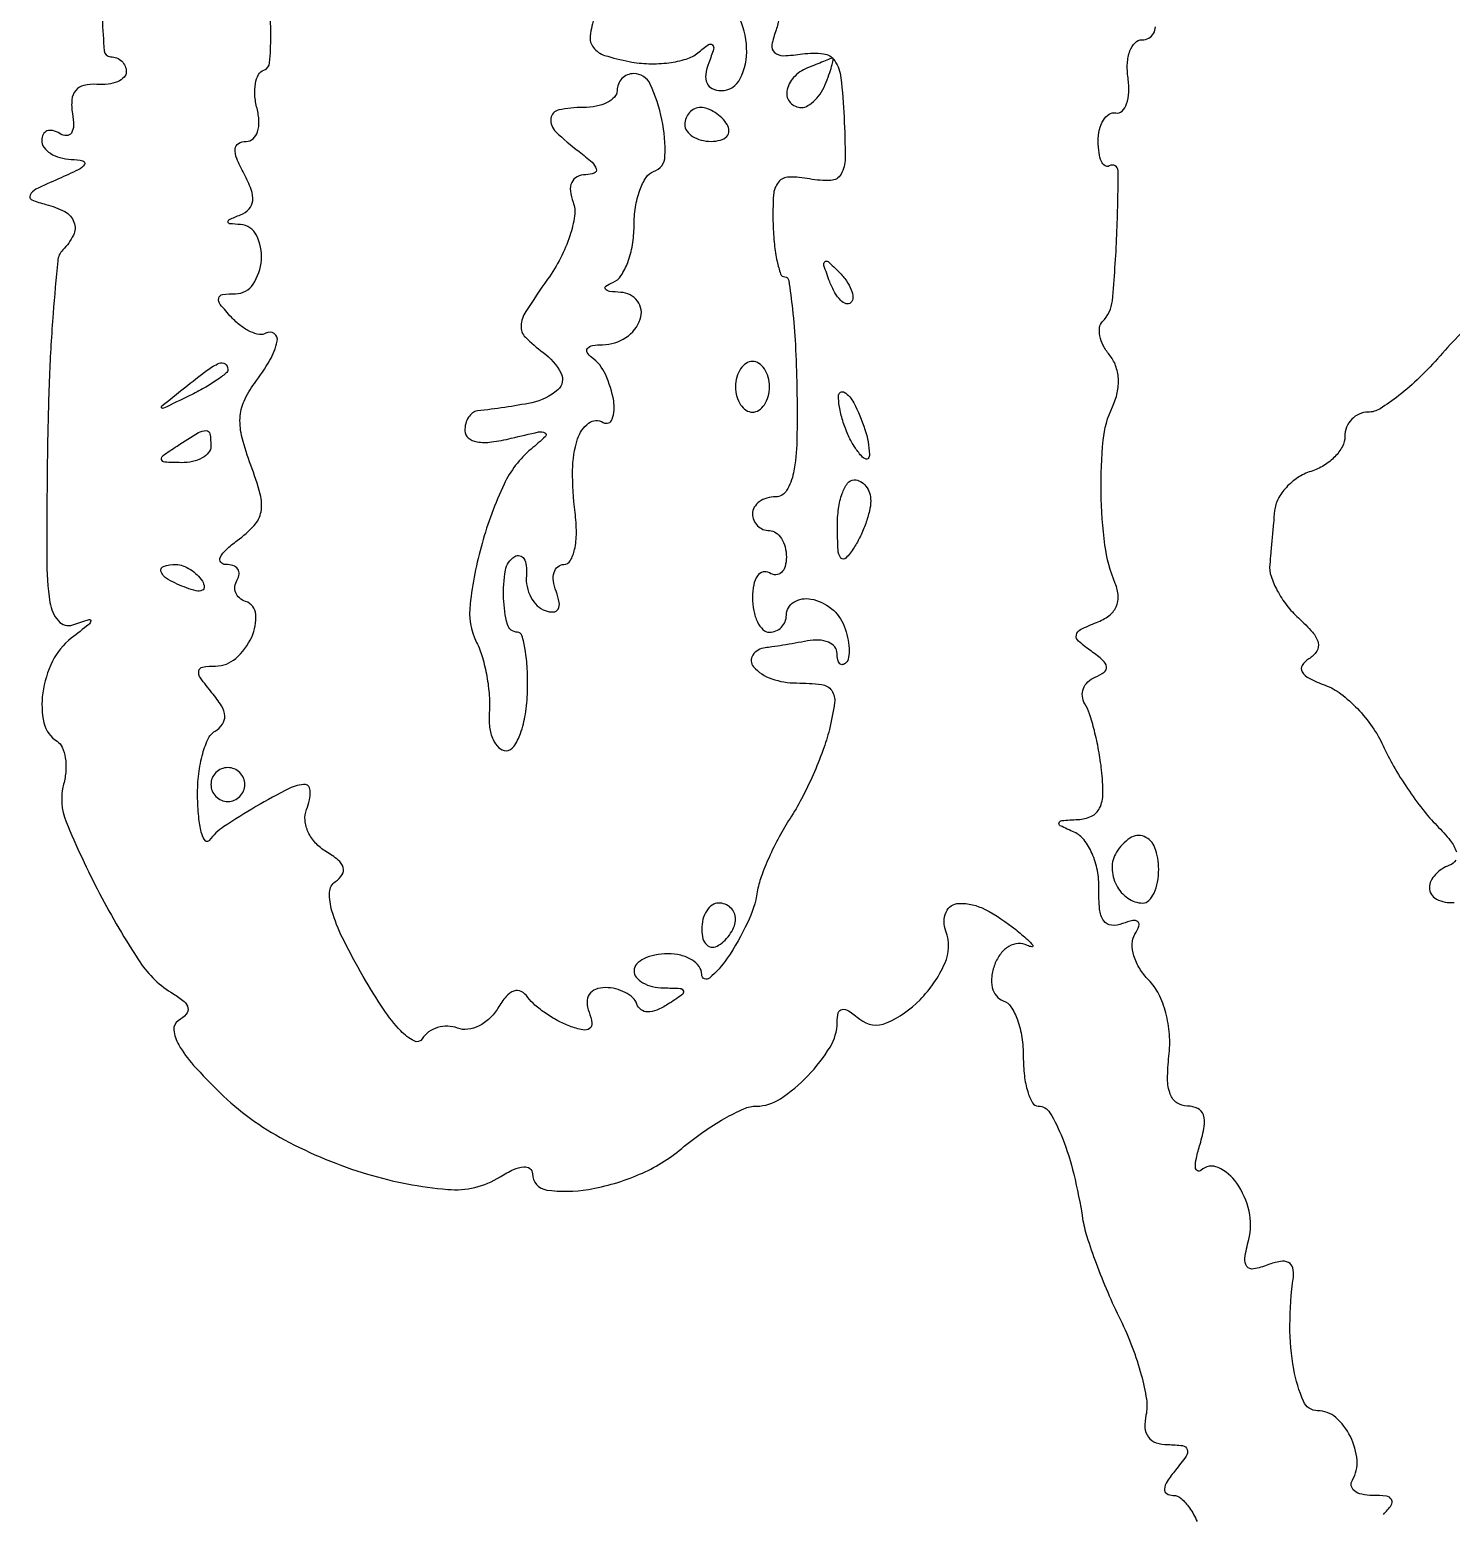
# Model space of a CAD drawing. Extents: x 254 to 922, y 86 to 1093.
# Drawn here: x 294.3 to 378.3, y 219.9 to 307.6 of the extents above; entities that cross this region are included whole.
import ezdxf

# ---------------------------------------------------------------- set-up
doc = ezdxf.new("R2010")
doc.units = 0

msp = doc.modelspace()

# ---------------------------------------------------------------- linework, layer by layer
for points in [[(298.466306, 310.123447, 0.004561), (298.693576, 306.356661, 0.394034), (299.075884, 306, -0.095138), (299.428617, 305.932271, -0.096943), (299.728541, 305.738889, -0.098808), (299.929322, 305.450295, -0.103081), (300, 305.111111, -0.19719), (299.865282, 304.782799, -0.097087), (299.485937, 304.524132, -0.072417), (298.919827, 304.373347, -0.04877), (298.25, 304.361111, 0.075155), (297.496527, 304.307654, 0.164672), (297.008709, 304.0104, 0.154267), (296.782462, 303.461542, 0.063706), (296.816882, 302.649648, -0.041047), (296.879873, 301.932099, -0.142837), (296.753365, 301.489221, -0.265314), (296.469844, 301.337949, -0.132014), (296.066882, 301.458665, 0.07605), (295.658888, 301.632012, 0.153277), (295.313396, 301.613258, 0.186717), (295.084671, 301.409555, 0.119061), (295, 301.059017, 0.159325), (295.133715, 300.650041, 0.092391), (295.514063, 300.292467, 0.075426), (296.080728, 300.039599, 0.058303), (296.75, 299.936614, -0.045787), (297.434386, 299.848729, -0.523332), (297.520777, 299.636936, -0.135869), (297.16306, 299.320825, -0.010714), (296, 298.784294, 0.010239), (294.659402, 298.167406, 0.16601), (294.31172, 297.82293, 0.437108), (294.419115, 297.540313, 0.036865), (295.25, 297.274356, -0.0649), (296.367855, 296.846295, -0.181878), (296.909115, 296.223729, -0.205161), (296.871511, 295.454966, -0.083196), (296.25, 294.58364, 0.173984), (295.945256, 293.938141, 0.004882), (295.674481, 290.826474, 0.009433), (295.458105, 287.111056, 0.006277), (295.343979, 282.846048, 0.00346), (295.29709, 276.404054, 0.035866), (295.486045, 273.760024, 0.143234), (295.986342, 272.662143, 0.307148), (296.843979, 272.431528, -0.00678), (297.798575, 272.747618, -0.544844), (297.899851, 272.663766, -0.196903), (297.786857, 272.460491, -0.003255), (296.75, 271.642211, 0.112396), (295.640969, 270.285639, 0.081092), (295.062044, 268.411819, 0.090157), (295.136644, 266.636934, 0.20151), (295.90612, 265.558021, -0.152926), (296.215903, 265.200313, -0.064457), (296.394468, 264.582794, -0.055414), (296.426511, 263.820968, -0.046809), (296.296156, 263.024501, 0.162911), (296.446075, 260.797119, 0.022978), (298.416542, 256.569288, 0.025226), (300.803735, 252.518502, 0.113482), (302.780098, 250.633167, -0.039035), (303.416108, 250.18498, -0.176159), (303.642197, 249.799251, -0.234291), (303.536468, 249.429979, -0.069633), (303.071569, 249.044232, 0.291468), (302.806443, 248.495378, 0.102219), (303.095416, 247.626149, 0.05204), (303.980023, 246.409493, 0.016827), (305.526501, 244.802809, 0.069936), (309.352281, 242.006376, 0.049976), (314.260246, 239.979293, 0.051757), (318.989279, 239.077711, 0.162204), (322.093511, 239.826326, -0.029946), (322.882718, 240.255805, -0.086023), (323.482228, 240.419709, -0.187095), (323.845816, 240.317256, -0.235785), (324, 240.008474, 0.374831), (324.841346, 239.043854, 0.076115), (327.30434, 239.082352, 0.059013), (330.331128, 239.970628, 0.074175), (332.817631, 241.5, -0.021889), (334.061552, 242.456943, -0.024351), (335.342087, 243.265625, -0.024686), (336.490209, 243.841944, -0.104341), (337.239368, 244, 0.149278), (338.646078, 244.429553, 0.053121), (340.272661, 245.79648, 0.053099), (341.584177, 247.487458, 0.139287), (342, 248.951185, -0.061193), (342.069251, 249.514909, -0.306543), (342.293955, 249.716581, -0.183591), (342.676311, 249.628423, -0.025751), (343.337417, 249.134932, 0.283488), (344.913676, 248.912409, 0.096644), (346.897191, 250.283793, 0.086961), (348.36399, 252.429199, 0.20079), (348.421281, 254.344543, -0.193026), (348.437905, 255.456148, -0.297007), (349.207097, 255.979072, -0.1257), (350.741315, 255.619131, -0.050255), (352.55887, 254.425843, -0.009613), (353.241429, 253.850223, -0.055094), (353.560531, 253.501371, -0.642067), (353.511237, 253.413398, -0.09727), (353.242937, 253.489225, 0.13306), (352.705453, 253.600865, 0.116641), (352.154818, 253.435348, 0.098758), (351.666759, 253.006325, 0.071722), (351.313027, 252.373352, 0.060321), (351.132435, 251.653839, 0.089581), (351.166942, 251.006636, 0.111722), (351.407975, 250.513309, 0.143995), (351.82009, 250.226637, -0.172855), (352.273486, 249.871781, -0.055547), (352.653401, 249.092095, -0.047777), (352.913101, 248.06192, -0.037884), (353, 246.916667, 0.028679), (353.06415, 245.799166, 0.044881), (353.25949, 244.856771, 0.056198), (353.543165, 244.197542, 0.269278), (353.883369, 244, -0.265046), (354.576232, 243.604968, -0.039544), (355.309641, 242.107381, -0.0347), (355.983673, 239.981084, -0.02051), (356.503968, 237.368687, 0.03825), (356.758661, 236.290829, 0.012097), (357.299017, 234.727021, 0.012001), (357.988116, 233.006189, 0.013056), (358.741095, 231.368687, -0.023646), (359.44032, 229.759161, -0.025108), (359.968861, 228.122364, -0.025762), (360.277875, 226.676983, -0.095606), (360.248645, 225.75, 0.071489), (360.188981, 225.00032, 0.144945), (360.390717, 224.449719, 0.152428), (360.85038, 224.115149, 0.081845), (361.549121, 224, -0.032476), (362.408316, 223.944135, -0.295405), (362.681048, 223.71239, -0.228534), (362.617675, 223.31299, -0.021507), (362, 222.5, 0.026516), (361.497888, 221.825196, 0.123785), (361.33736, 221.37192, 0.289329), (361.471846, 221.106656, 0.135392), (361.858503, 221, -0.182718), (362.326491, 220.823073, -0.060657), (362.822091, 220.265625, -0.050899), (363.267981, 219.456859, -0.039081)], [(338.564823, 308.309554, -0.067547), (338.393644, 307.583436, 0.048314), (338.150169, 306.7032, 0.257546), (338.306494, 306.248045, 0.195077), (338.824719, 306.058577, 0.028557), (339.961949, 306.163386, -0.068185), (341.187929, 306.179131, -0.220421), (341.862083, 305.759076, -0.118135), (342.223058, 304.753017, -0.014778), (342.40909, 302.425582, -0.011884), (342.473276, 299.998661, -0.128824), (342.229549, 299.05814, -0.260554), (341.626236, 298.687229, -0.057647), (340.370831, 298.779941, 0.048762), (339.154009, 298.891514, 0.225405), (338.534343, 298.592631, 0.156461), (338.240913, 297.830636, 0.021403), (338.216096, 296.104359, 0.018097), (338.293112, 294.914109, 0.029101), (338.454042, 293.91046, 0.028883), (338.663946, 293.166303, 0.317544), (338.90218, 292.995081, -0.370926), (339.1449, 292.782792, -0.007881), (339.360177, 291.083677, -0.014251), (339.532101, 288.985724, -0.008628), (339.621828, 286.495081, -0.009847), (339.618831, 283.30009, -0.0424), (339.419067, 281.411453, -0.088375), (339.017291, 280.364479, -0.262834), (338.371828, 280, 0.071218), (337.847571, 279.924946, 0.086591), (337.402974, 279.70625, 0.100314), (337.105741, 279.38134, 0.136076), (337, 279, 0.099038), (337.076342, 278.618362, 0.097945), (337.29375, 278.29375, 0.097945), (337.618362, 278.076342, 0.099038), (338, 278, -0.153634), (338.381379, 277.879982, -0.097988), (338.70625, 277.542039, -0.080552), (338.925455, 277.037096, -0.062283), (339, 276.440983, -0.066118), (338.926733, 275.889346, -0.138808), (338.70625, 275.521475, -0.191142), (338.379648, 275.392057, -0.139169), (338, 275.5, 0.202618), (337.621877, 275.558599, 0.181468), (337.29375, 275.33165, 0.104212), (337.071541, 274.804599, 0.047867), (337, 274.059017, 0.0466), (337.073608, 273.270941, 0.066561), (337.29375, 272.604836, 0.086673), (337.618015, 272.155423, 0.195654), (338, 272, 0.099038), (338.381638, 272.076342, 0.097945), (338.70625, 272.29375, 0.097945), (338.923658, 272.618362, 0.099038), (339, 273, -0.262999), (339.439533, 273.777818, -0.184077), (340.453133, 273.960186, -0.124093), (341.654666, 273.40479, -0.131877), (342.41655, 272.356872, -0.035758), (342.619301, 271.689446, -0.043552), (342.70807, 271.042623, -0.04919), (342.681697, 270.504412, -0.160901), (342.523539, 270.190205, -0.146096), (342.325459, 270.08321, -0.260504), (342.153789, 270.137172, -0.142362), (342.036227, 270.366486, -0.047764), (342, 270.744849, 0.17504), (341.861426, 271.128559, 0.119582), (341.485937, 271.407908, 0.089449), (340.919548, 271.536451, 0.05854), (340.25, 271.488027, -0.003281), (339.525, 271.354165, -0.003219), (338.79375, 271.228955, -0.003168), (338.151063, 271.127342, -0.012203), (337.75, 271.076511, 0.218413), (337.019088, 270.646552, 0.347846), (337.06073, 269.959305, 0.127933), (338.133148, 269.247017, 0.083141), (339.608408, 269, -0.030188), (341.079824, 268.911082, -0.212511), (341.680818, 268.551232, -0.191592), (341.850807, 267.837788, -0.024102), (341.540685, 266.25, -0.027759), (341.163588, 265.016047, -0.015943), (340.580734, 263.573438, -0.015894), (339.900568, 262.156869, -0.025457), (339.222225, 261, 0.022007), (338.571623, 259.907771, 0.018258), (337.974874, 258.693271, 0.018643), (337.509825, 257.538708, 0.046381), (337.282174, 256.657945, -0.072202), (336.710102, 254.83697, -0.035888), (335.504733, 252.733184, -0.069597), (334.457214, 251.565038, -0.638015), (334, 251.777494, 0.160582), (333.846278, 252.243792, 0.096612), (333.4125, 252.640889, 0.078171), (332.764876, 252.90909, 0.05922), (332, 253, 0.048028), (331.234582, 252.926307, 0.068025), (330.5875, 252.70625, 0.088204), (330.151477, 252.381882, 0.191087), (330, 252, 0.169824), (330.13386, 251.617251, 0.09332), (330.514063, 251.289252, 0.074289), (331.080571, 251.064679, 0.055145), (331.75, 250.984687, -0.011688), (332.728181, 250.953252, -0.326553), (332.914477, 250.800504, -0.312935), (332.829229, 250.569699, -0.01115), (332, 250.016733, -0.04187), (331.340408, 249.671552, -0.10205), (330.804716, 249.565723, -0.157817), (330.413845, 249.695863, -0.152335), (330.166667, 250.032046, 0.122581), (329.92637, 250.402366, 0.067792), (329.483676, 250.715663, 0.061121), (328.917131, 250.927887, 0.05915), (328.309678, 251, 0.087585), (327.729637, 250.897609, 0.159484), (327.355116, 250.603476, 0.156595), (327.222908, 250.14035, 0.083648), (327.342084, 249.550928, -0.054666), (327.510895, 248.909081, -0.280732), (327.373822, 248.584343, -0.212743), (326.975364, 248.50159, -0.034666), (326.199072, 248.727986, -0.035103), (325.492232, 249.0464, -0.027412), (324.773416, 249.485368, -0.028111), (324.14691, 249.970852, -0.058544), (323.731704, 250.427058, 0.119378), (323.332443, 250.771444, 0.207313), (322.903001, 250.799514, 0.132564), (322.443348, 250.480197, 0.041761), (321.955257, 249.791533, -0.069628), (321.467075, 249.178033, -0.074846), (320.840107, 248.739629, -0.083315), (320.175132, 248.537887, -0.124314), (319.574704, 248.609707, 0.085997), (318.996602, 248.723789, 0.079101), (318.395791, 248.642421, 0.081415), (317.864973, 248.382754, 0.100283), (317.488588, 247.981535, -0.394623), (316.99918, 247.848457, -0.081669), (316.219515, 248.440184, -0.043076), (315.200522, 249.719747, -0.016345), (313.998878, 251.663362, -0.014171), (312.779858, 253.933976, -0.045063), (312.150636, 255.535797, -0.078772), (312.010673, 256.631824, -0.241269), (312.361441, 257.268296, 0.099208), (312.764239, 257.675941, 0.226795), (312.821248, 258.093775, 0.145398), (312.516146, 258.540498, 0.037445), (311.791533, 259.044743, -0.074648), (311.180597, 259.540931, -0.077163), (310.750444, 260.189485, -0.083911), (310.561775, 260.886949, -0.116311), (310.648522, 261.526447, 0.035284), (310.820753, 262.091481, 0.065771), (310.865586, 262.567144, 0.107861), (310.784302, 262.882491, 0.28313), (310.59342, 263, 0.118497), (309.627666, 262.767863, 0.013782), (307.662018, 261.695686, 0.01544), (305.763881, 260.511489, 0.087145), (304.903887, 259.689977, -0.481512), (304.67125, 259.68093, -0.110642), (304.455417, 260.083845, -0.043132), (304.29138, 260.959507, -0.017639), (304.214278, 262.168284, -0.03218), (304.261336, 263.478058, -0.038314), (304.478806, 264.694964, -0.041957), (304.818612, 265.663903, -0.150128), (305.24609, 266.152092, 0.102471), (305.684546, 266.566994, 0.173993), (305.814944, 267.048966, 0.117916), (305.620658, 267.645091, 0.035745), (305.063253, 268.423785, -0.016354), (304.385936, 269.296464, -0.191824), (304.282176, 269.705777, -0.331593), (304.509058, 269.939222, -0.039843), (305.270566, 270, 0.182861), (306.468552, 270.453288, 0.10307), (307.41155, 271.714745, 0.130053), (307.651621, 273.050251, 0.300661), (307.050998, 273.816334, -0.097319), (306.688692, 274.02175, -0.12233), (306.465972, 274.335351, -0.125993), (306.419578, 274.709321, -0.106989), (306.552786, 275.08541, 0.116098), (306.669056, 275.433449, 0.185593), (306.584762, 275.731339, 0.155563), (306.303674, 275.931745, 0.077837), (305.867887, 276, -0.228317), (305.58615, 276.135726, -0.289144), (305.555101, 276.416889, -0.093389), (305.893328, 276.871935, -0.028508), (306.558608, 277.419197, 0.048262), (307.556408, 278.308239, 0.143373), (307.960483, 279.120297, 0.111468), (307.914058, 280.148884, 0.023455), (307.35461, 281.871488, -0.02674), (306.843847, 283.480057, -0.074935), (306.720968, 284.652784, -0.093109), (306.957158, 285.657568, -0.058135), (307.573069, 286.702291, 0.031392), (308.476169, 288.062628, 0.07479), (308.918317, 289.189185, 0.30387), (308.743434, 289.646429, 0.298378), (308.25, 289.663977, -0.17908), (307.869342, 289.590776, -0.067068), (307.341543, 289.753093, -0.055473), (306.759327, 290.104566, -0.042718), (306.210573, 290.60496, -0.01799), (305.55576, 291.366636, -0.216136), (305.462875, 291.732849, -0.325463), (305.687112, 291.947763, -0.03373), (306.460573, 292, 0.252654), (307.49262, 292.557061, 0.12821), (307.978921, 293.996193, 0.133365), (307.692448, 295.451757, 0.268225), (306.75, 296.078947, -0.011854), (306.104234, 296.135129, -0.378273), (306.005699, 296.243688, -0.299033), (306.0949, 296.383659, -0.00959), (306.74201, 296.659618, 0.106927), (307.252622, 297.006672, 0.169674), (307.468246, 297.483553, 0.11185), (307.378664, 298.146678, 0.033599), (306.956827, 299.08067, -0.024694), (306.527214, 299.988463, -0.114871), (306.433292, 300.556363, -0.246909), (306.628292, 300.875149, -0.135237), (307.081448, 301, 0.184055), (307.486103, 301.154181, 0.132082), (307.753926, 301.562893, 0.091563), (307.839161, 302.191268, 0.052043), (307.722789, 302.952053, -0.045444), (307.594693, 303.721567, -0.062769), (307.630523, 304.420108, -0.079662), (307.814263, 304.946881, -0.190881), (308.125524, 305.208508, 0.297876), (308.467872, 305.640598, 0.022364), (308.540619, 307.210811, 0.023331), (308.444937, 309.331928, 0.011592)], [(327.670817, 308.372054, 0.051987), (327.409132, 307.232899, 0.197096), (327.59827, 306.542199, 0.153679), (328.262575, 306.078557, 0.028686), (329.721351, 305.710712, 0.040495), (330.878598, 305.58441, 0.038836), (332.057684, 305.643257, 0.041414), (333.088564, 305.863285, 0.099823), (333.772892, 306.230102, -0.018212), (334.405172, 306.715386, -0.353594), (334.634989, 306.701222, -0.291927), (334.700712, 306.455582, -0.014944), (334.415903, 305.641444, 0.058237), (334.240327, 304.954013, 0.138595), (334.31416, 304.436506, 0.179635), (334.625615, 304.116995, 0.111258), (335.143011, 304.000706, 0.285666), (336.273618, 304.70487, 0.125037), (336.654276, 306.504267, 0.106367), (336.145403, 308.478664, 0.202523)], [(374.278145, 219.878145, 0.040584), (374.740527, 220.422365, 0.292887), (374.758012, 220.75, 0.238212), (374.454692, 220.951584, 0.029724), (373.640983, 221, -0.051376), (373.006832, 221.065332, -0.111627), (372.563842, 221.267241, -0.18625), (372.379926, 221.565521, -0.186576), (372.444227, 221.909758, 0.161212), (372.723248, 223.080821, 0.095052), (372.328435, 224.478496, 0.09763), (371.458091, 225.601123, 0.18111), (370.393011, 226, -0.301494), (369.549608, 226.559411, -0.054881), (368.985826, 228.449802, -0.045622), (368.755248, 231.033618, -0.034153), (368.956534, 233.885775, 0.094341), (368.928991, 234.442974, 0.223128), (368.67492, 234.75937, 0.160004), (368.189603, 234.826691, 0.046766), (367.454498, 234.620913, -0.0443), (366.608999, 234.379739, -0.285126), (366.2122, 234.531905, -0.204174), (366.090255, 235.016991, -0.024818), (366.320076, 236.115972, 0.120902), (366.345437, 237.790775, 0.095141), (365.611137, 239.45648, 0.135677), (364.514999, 240.372597, 0.304845), (363.49482, 240.202381, -0.324425), (363.29126, 240.175831, -0.265941), (363.173044, 240.367262, -0.063368), (363.225498, 240.928454, -0.019616), (363.44316, 241.75, 0.032718), (363.693212, 242.804611, 0.12235), (363.641813, 243.478734, 0.202432), (363.308305, 243.859713, 0.113554), (362.69856, 244, -0.153181), (362.082063, 244.193409, -0.153325), (361.686804, 244.704254, -0.089092), (361.526922, 245.600545, -0.028688), (361.606231, 246.953513, 0.046897), (361.634817, 248.241851, 0.047143), (361.422563, 249.510613, 0.05047), (361.002431, 250.623991, 0.081106), (360.4113, 251.445843, -0.058437), (359.877097, 252.121988, -0.065539), (359.538304, 252.878554, -0.075073), (359.436832, 253.597211, -0.136839), (359.600287, 254.162268, 0.051326), (359.83239, 254.641518, 0.314199), (359.765426, 254.892821, 0.236289), (359.471319, 254.964, 0.034963), (358.869122, 254.780019, -0.113439), (358.203488, 254.68588, -0.22701), (357.755968, 254.949215, -0.125439), (357.512639, 255.630807, -0.028906), (357.468944, 256.86008, 0.053531), (357.378938, 257.920254, 0.055419), (357.065766, 258.92419, 0.061458), (356.589326, 259.726521, 0.123156), (356.013867, 260.179715, -0.009555), (355.188335, 260.569494, -0.362684), (355.111242, 260.744611, -0.313616), (355.271495, 260.87469, -0.008361), (356.230471, 260.929715, 0.100758), (357.030381, 261.126681, 0.1724), (357.511813, 261.606495, 0.110963), (357.706866, 262.460218, 0.029886), (357.628392, 263.856149, 0.016374), (357.453008, 265.027241, 0.016379), (357.201372, 266.184222, 0.016441), (356.915916, 267.1777, 0.060299), (356.641691, 267.770739, -0.111879), (356.489616, 268.213649, -0.119207), (356.548714, 268.667864, -0.112869), (356.814306, 269.063278, -0.09261), (357.243769, 269.338459, 0.062461), (357.77954, 269.638087, 0.275698), (357.914048, 269.95793, 0.179587), (357.708824, 270.337801, 0.028267), (357.028025, 270.870074, -0.02684), (356.265475, 271.462768, -0.264633), (356.135302, 271.831927, -0.238437), (356.382675, 272.159683, -0.022435), (357.335496, 272.575247, 0.068478), (358.059865, 272.97394, 0.121819), (358.489952, 273.496683, 0.12919), (358.612424, 274.136748, 0.082234), (358.437055, 274.879042, -0.066627), (357.827768, 277.141708, -0.028486), (357.598742, 280.272397, -0.027879), (357.720508, 283.339871, -0.088111), (358.269366, 285.313922, 0.058941), (358.554188, 286.14761, 0.06842), (358.616819, 286.982938, 0.0733), (358.453705, 287.755307, 0.084766), (358.07807, 288.405932, -0.053893), (357.721598, 288.944084, -0.0691), (357.524038, 289.503681, -0.08449), (357.507806, 289.998072, -0.163853), (357.681523, 290.348189, 0.17501), (358.26219, 291.58517, 0.012242), (358.52651, 295.472175, 0.011555), (358.603435, 299.260062, 0.586444), (358.081271, 299.550228, -0.295478), (357.834466, 299.55542, -0.139047), (357.620302, 299.810285, -0.071972), (357.474822, 300.318466, -0.033794), (357.428571, 301.00199, -0.054638), (357.504941, 301.698775, -0.083956), (357.732813, 302.259736, -0.114103), (358.07007, 302.60025, -0.185514), (358.464286, 302.678571, 0.238217), (358.832786, 302.791345, 0.118131), (359.103857, 303.213393, 0.0759), (359.231951, 303.900753, 0.04275), (359.187142, 304.75, -0.048446), (359.151508, 305.611358, -0.074949), (359.302879, 306.339063, -0.103524), (359.608108, 306.824811, -0.203612), (360.020475, 307, 0.120734), (360.4216, 307.098292, 0.146261), (360.698312, 307.367188, 0.129329), (360.802729, 307.772679, 0.084975)], [(378.857434, 289.640747, 0.018923), (377.622747, 288.320352, -0.021759), (376.420503, 287.049175, -0.026642), (375.187442, 285.975353, -0.026752), (374.080297, 285.202014, -0.13996), (373.372747, 285, 0.103486), (372.848939, 284.890413, 0.098885), (372.403244, 284.57917, 0.096837), (372.104577, 284.114221, 0.094762), (372, 283.567388, -0.122947), (371.851427, 282.972302, -0.069989), (371.4125, 282.36914, -0.063046), (370.764714, 281.849532, -0.06077), (370, 281.5, 0.06795), (369.22395, 281.131781, 0.060975), (368.542758, 280.557423, 0.06436), (368.05443, 279.873317, 0.100618), (367.847686, 279.182612, 0.000127), (367.77969, 278.429328, 0.000081), (367.701014, 277.553642, 0.000082), (367.624176, 276.695279, 0.000152), (367.562265, 276, 0.101443), (367.641458, 275.306425, 0.044557), (368.007299, 274.452905, 0.041649), (368.571949, 273.585859, 0.04374), (369.264189, 272.839678, -0.028065), (370.093281, 272.000286, -0.119041), (370.420804, 271.3805, -0.208536), (370.338309, 270.875739, -0.111469), (369.878641, 270.424996, 0.108768), (369.479064, 270.037338, 0.291534), (369.472804, 269.658236, 0.139901), (369.891162, 269.274728, 0.02742), (370.837157, 268.864536, -0.074135), (371.762002, 268.356511, -0.039176), (372.740943, 267.482861, -0.037918), (373.622319, 266.41073, -0.047583), (374.258126, 265.292932, 0.025984), (374.874347, 264.091823, 0.016782), (375.70434, 262.766626, 0.016875), (376.605473, 261.522497, 0.030327), (377.4375, 260.576214, -0.026558), (378.228354, 259.690303, -0.091849), (378.590443, 259.015491, -0.198646)], [(378.551006, 258.540812, -0.195944), (378.1875, 258.229167, 0.06463), (377.733498, 258.009393, 0.063948), (377.348828, 257.680339, 0.069672), (377.088415, 257.296673, 0.114801), (377, 256.916667, 0.281038), (377.421528, 256.22595, 0.144237), (378.454816, 256.028927, 0.109634)]]:
    msp.add_lwpolyline(points, format="xyb")
for points in [[(340.25, 305.337719, 0.110945), (339.42353, 304.766808, 0.14954), (339.031719, 303.952409, 0.228039), (339.234913, 303.288189, 0.209359), (339.893011, 303, 0.13875), (340.276919, 303.108626, 0.061199), (340.692784, 303.440625, 0.053891), (341.075237, 303.926204, 0.048303), (341.361626, 304.5, 0.010294), (341.567041, 305.070123, 0.019781), (341.703929, 305.536184, 0.020241), (341.774496, 305.874488, 0.573397), (341.718615, 305.921053, 0.007323), (341.576617, 305.86741, 0.000562), (341.197031, 305.717133, 0.000771), (340.744699, 305.536658, 0.000588)], [(329, 304, -0.191087), (328.848523, 303.618118, -0.088204), (328.4125, 303.29375, -0.068025), (327.765418, 303.073693, -0.048028), (327, 303, 0.049384), (325.547214, 302.85616, 0.330793), (325.089922, 302.34977, 0.228054), (325.376746, 301.570958, 0.030055), (326.75, 300.392046, -0.018712), (327.519306, 299.761335, -0.142295), (327.767174, 299.369436, -0.392019), (327.64619, 299.128853, -0.083745), (327.143011, 299.031803, 0.112653), (326.63514, 298.903316, 0.168422), (326.321022, 298.57607, 0.135876), (326.237808, 298.06408, 0.064447), (326.396463, 297.409218, -0.128682), (326.487092, 296.592008, -0.043273), (326.209003, 295.414934, -0.03956), (325.659398, 294.106144, -0.035546), (324.89323, 292.850056, 0.010979), (323.598405, 290.944433, 0.12972), (323.321974, 290.101425, 0.21505), (323.579622, 289.426732, 0.037766), (324.638207, 288.522599, -0.113832), (325.678947, 287.318455, -0.345784), (325.497979, 286.322706, -0.132971), (323.958005, 285.558193, -0.023691), (320.75, 285.076511, 0.138817), (320.463692, 284.962974, 0.088503), (320.220312, 284.69688, 0.076306), (320.056071, 284.321032, 0.065008), (320, 283.891592, 0.228053), (320.199214, 283.477537, 0.13007), (320.71816, 283.24875, 0.071796), (321.575844, 283.237426, 0.027589), (322.75, 283.457533, -0.005306), (324.353299, 283.8327, -0.1822), (324.731982, 283.778873, -0.510477), (324.759844, 283.557434, -0.014389), (323.919856, 282.815941, 0.110286), (322.317464, 280.737108, 0.040594), (321.019358, 277.24461, 0.039854), (320.312081, 273.664603, 0.143444), (320.700757, 271.394329, -0.043478), (321.042875, 270.505958, -0.025483), (321.302579, 269.395522, -0.025347), (321.450182, 268.249638, -0.038963), (321.449719, 267.25, 0.049781), (321.467918, 266.388853, 0.073479), (321.667262, 265.660937, 0.098077), (322.007611, 265.173478, 0.19381), (322.438348, 265, 0.248955), (322.895596, 265.242712, 0.062111), (323.292278, 266.02218, 0.048509), (323.580376, 267.151652, 0.031127), (323.702835, 268.5, 0.018502), (323.691213, 269.84167, 0.030275), (323.570738, 270.971875, 0.031173), (323.37663, 271.80445, 0.331229), (323.113827, 272, -0.3414), (322.520139, 272.458852, -0.054641), (322.292779, 274.008805, -0.051929), (322.404082, 275.660383, -0.214755), (322.950727, 276.469548, -0.193545), (323.24994, 276.521283, -0.205552), (323.492026, 276.349693, -0.111889), (323.631427, 275.937181, -0.046749), (323.637095, 275.346867, 0.07351), (323.678473, 274.690203, 0.070946), (323.907659, 274.064944, 0.075851), (324.28309, 273.56531, 0.109396), (324.75068, 273.274069, 0.088883), (325.237861, 273.194532, 0.266732), (325.516981, 273.360631, 0.178217), (325.581681, 273.761695, 0.043432), (325.393691, 274.41644, -0.058196), (325.238798, 275.022684, -0.103319), (325.275748, 275.534829, -0.148897), (325.492885, 275.87096, -0.177227), (325.845503, 276, 0.267236), (326.231449, 276.222141, 0.078232), (326.488651, 276.88504, 0.05441), (326.593184, 277.874484, 0.030618), (326.515035, 279.081198, -0.033898), (326.371556, 281.547179, -0.073285), (326.666003, 283.419807, -0.155018), (327.316785, 284.351219, -0.311235), (328.171666, 284.393904, 0.482165), (328.713738, 284.588699, 0.125753), (328.796751, 285.663721, 0.063428), (328.310756, 287.235849, 0.128365), (327.5, 288.234687, -0.096616), (327.234021, 288.523344, -0.326027), (327.252967, 288.764432, -0.175819), (327.550988, 288.93269, -0.039163), (328.143011, 288.984687, 0.145393), (329.522729, 289.408586, 0.163793), (330.36951, 290.501345, 0.249474), (330.205196, 291.556945, 0.224015), (329.218615, 292.078947, -0.020409), (328.552987, 292.136814, -0.194003), (328.30858, 292.273774, -0.445326), (328.336983, 292.448503, -0.047085), (328.75, 292.662281, 0.152982), (329.22993, 293.05608, 0.055485), (329.632813, 293.850795, 0.048551), (329.907675, 294.878594, 0.041095), (330, 296, -0.038272), (330.085303, 297.112806, -0.048103), (330.340145, 298.114423, -0.055945), (330.713054, 298.872706, -0.171714), (331.157941, 299.219314, 0.313785), (331.82802, 300.117543, 0.058489), (331.645643, 302.283136, 0.057627), (330.963134, 304.370672, 0.292888), (329.980948, 305, 0.101021), (329.606609, 304.923588, 0.09839), (329.288153, 304.70625, 0.097465), (329.074817, 304.381667, 0.09709)], [(333, 302, 0.153634), (333.120018, 301.618621, 0.097988), (333.457961, 301.29375, 0.080552), (333.962904, 301.074545, 0.062283), (334.559017, 301, 0.066118), (335.110654, 301.073267, 0.138808), (335.478525, 301.29375, 0.191142), (335.607943, 301.620352, 0.139169), (335.5, 302, 0.06081), (335.193797, 302.382515, 0.051032), (334.7871, 302.70625, 0.053229), (334.346558, 302.926698, 0.089642), (333.940983, 303, 0.105429), (333.581949, 302.923444, 0.099231), (333.276414, 302.70625, 0.096318), (333.071618, 302.381732, 0.092995)], [(342.806872, 291.473539, -0.278911), (342.538684, 291.40751, -0.120343), (342.210949, 291.604915, -0.070189), (341.866277, 292.059266, -0.036269), (341.564293, 292.706872, -0.008399), (341.21821, 293.663782, -0.286372), (341.270328, 293.888819, -0.400052), (341.463552, 293.893514, -0.011214), (342.124088, 293.266667, -0.043285), (342.558688, 292.753423, -0.063152), (342.837219, 292.231185, -0.082976), (342.927901, 291.779789, -0.20742)], [(306, 287.535184, -0.225611), (305.887367, 287.298271, -0.019609), (305.339063, 286.886617, -0.022763), (304.612012, 286.431534, -0.015626), (303.75, 285.980018, -0.000927), (302.194807, 285.229929, -0.374075), (302.086321, 285.259764, -0.387311), (302.103064, 285.368677, -0.000942), (303.44113, 286.444834, -0.008126), (304.784922, 287.486037, -0.060108), (305.485663, 287.889937, -0.258978), (305.834265, 287.853546, -0.244706)], [(336, 286.5, 0.064853), (336.074694, 285.926543, 0.082425), (336.29375, 285.440625, 0.098894), (336.618646, 285.115568, 0.148195), (337, 285, 0.148195), (337.381354, 285.115568, 0.098894), (337.70625, 285.440625, 0.082425), (337.925306, 285.926543, 0.064853), (338, 286.5, 0.064853), (337.925306, 287.073457, 0.082425), (337.70625, 287.559375, 0.098894), (337.381354, 287.884432, 0.148195), (337, 288, 0.148195), (336.618646, 287.884432, 0.098894), (336.29375, 287.559375, 0.082425), (336.074694, 287.073457, 0.064853)], [(343.914402, 282.5, -0.181913), (343.842017, 282.270055, -0.36682), (343.668473, 282.234375, -0.099487), (343.371272, 282.484049, -0.025013), (343, 283, -0.040566), (342.632796, 283.684071, -0.028934), (342.331527, 284.5, -0.029384), (342.134067, 285.317134, -0.053798), (342.085598, 286, -0.583191), (342.420355, 286.173525, -0.1286), (342.982718, 285.554277, -0.042982), (343.642714, 283.973826, -0.063775)], [(305, 283, -0.17131), (304.865757, 282.619685, -0.095191), (304.485937, 282.298248, -0.075283), (303.919445, 282.083567, -0.055234), (303.25, 282.015313, -0.011938), (302.271084, 282.047261, -0.327416), (302.083458, 282.201904, -0.309569), (302.169589, 282.436556, -0.011213), (303, 283, -0.007234), (304.26282, 283.790433, -0.137048), (304.707705, 283.914708, -0.364836), (304.938046, 283.720828, -0.042895)], [(343.984687, 279.75, -0.056852), (343.910608, 279.164396, -0.026113), (343.689119, 278.426562, -0.025456), (343.372243, 277.665965, -0.032032), (343, 277, -0.043106), (342.512621, 276.371881, -0.461139), (342.228862, 276.383071, -0.155556), (342.054211, 276.849063, -0.011096), (342.015313, 278.25, -0.03458), (342.082357, 279.303322, -0.052836), (342.298248, 280.192187, -0.069028), (342.617555, 280.80301, -0.242407), (343, 281, -0.124732), (343.380164, 280.903664, -0.102154), (343.701752, 280.632813, -0.091624), (343.915082, 280.227496, -0.078662)], [(304.492921, 275.011454, -0.1144), (304.606889, 274.674071, -0.32948), (304.487528, 274.474315, -0.155351), (304.131719, 274.443138, -0.036408), (303.551938, 274.618443, -0.029964), (302.48003, 275.105273, -0.168622), (302.057392, 275.558518, -0.444011), (302.201747, 275.882327, -0.079093), (302.940983, 276, -0.088797), (303.34605, 275.927491, -0.053277), (303.78502, 275.709615, -0.051183), (304.189428, 275.389589, -0.061454)], [(305, 263, 0.099038), (305.076342, 262.618362, 0.097945), (305.29375, 262.29375, 0.097945), (305.618362, 262.076342, 0.099038), (306, 262, 0.099038), (306.381638, 262.076342, 0.097945), (306.70625, 262.29375, 0.097945), (306.923658, 262.618362, 0.099038), (307, 263, 0.099038), (306.923658, 263.381638, 0.097945), (306.70625, 263.70625, 0.097945), (306.381638, 263.923658, 0.099038), (306, 264, 0.099038), (305.618362, 263.923658, 0.097945), (305.29375, 263.70625, 0.097945), (305.076342, 263.381638, 0.099038)], [(358.5, 259, 0.144187), (358.245197, 258.069103, 0.115518), (358.502676, 257.057547, 0.118376), (359.174754, 256.283364, 0.156311), (360.059017, 256, 0.200667), (360.418575, 256.150357, 0.084925), (360.723586, 256.5875, 0.064972), (360.93082, 257.23444, 0.045091), (361, 258, 0.086441), (360.77983, 259.264012, 0.21455), (360.141919, 259.925046, 0.248207), (359.303763, 259.835804, 0.106542)], [(334, 254.440983, 0.066118), (334.073267, 253.889346, 0.138808), (334.29375, 253.521475, 0.191142), (334.620352, 253.392057, 0.139169), (335, 253.5, 0.06081), (335.382515, 253.806203, 0.051032), (335.70625, 254.2129, 0.053229), (335.926698, 254.653442, 0.089642), (336, 255.059017, 0.105429), (335.923444, 255.418051, 0.099231), (335.70625, 255.723586, 0.096318), (335.381732, 255.928382, 0.092995), (335, 256, 0.153634), (334.618621, 255.879982, 0.097988), (334.29375, 255.542039, 0.080552), (334.074545, 255.037096, 0.062283)]]:
    msp.add_lwpolyline(points, format="xyb", close=True)

doc.saveas('drawing.dxf')
